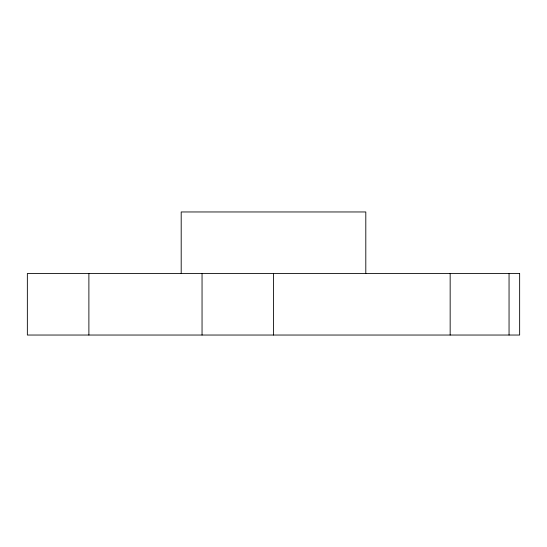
<?xml version="1.0" encoding="UTF-8"?>
<svg xmlns="http://www.w3.org/2000/svg" width="547" height="547" viewBox="0 0 547 547"><rect width="100%" height="100%" fill="white"/><g stroke="black" fill="none" stroke-linecap="round" stroke-linejoin="round"><path stroke-width="0.82" d="M509.052 273.5L509.052 335.037M450.16 273.5L450.16 335.037M365.806 273.5L365.806 211.962L181.194 211.962L181.194 273.5M273.5 273.5L273.5 335.037M202.048 273.5L202.048 335.037M88.888 273.5L88.888 335.037M519.65 273.5L27.35 273.5L27.35 335.037L519.65 335.037L519.65 273.5"/></g></svg>
